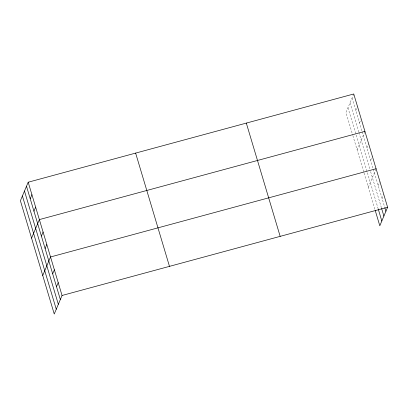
<?xml version="1.0" encoding="UTF-8"?>
<svg xmlns="http://www.w3.org/2000/svg" width="408" height="408" viewBox="0 0 408 408"><rect width="100%" height="100%" fill="white"/><g stroke="black" fill="none" stroke-linecap="round" stroke-linejoin="round"><path stroke-width="0.31" stroke-dasharray="2.04 1.53" d="M353.751 93.978L345.953 112.521L352.69 135.063M355.776 110.476L357.474 106.437M359.499 122.936L360.952 119.473M357.127 149.899L364.92 131.356M366.945 147.854L368.643 143.815M370.668 160.313L372.366 156.274M368.296 187.277L375.85 169.31M378.226 185.609L379.93 181.57M382.067 198.446L383.765 194.407M352.053 98.017L361.983 131.243M362.156 131.835L373.152 168.621M373.33 169.213L384.683 207.198M350.038 102.801L358.729 131.876M358.902 132.467L369.898 169.254M370.607 171.625L381.449 207.901M347.968 107.732L378.328 209.329M352.869 135.66L363.865 172.441M364.038 173.038L374.921 209.447"/><path stroke-width="0.61" d="M28.193 182.213L20.4 200.756L54.249 314.022L62.047 295.479L28.193 182.213L353.751 93.978L387.6 207.244L379.807 225.787L375.273 210.615M30.218 198.716L31.921 194.672M33.946 211.176L35.644 207.131M31.569 238.134L39.367 219.591L364.92 131.356M41.392 236.094L43.09 232.05M45.115 248.549L46.813 244.509M42.743 275.512L50.536 256.969L376.089 168.734M52.673 273.845L54.371 269.805M56.513 286.686L58.211 282.642M62.047 295.479L387.6 207.244M384.856 207.784L385.902 211.283M381.623 208.483L383.887 216.067M378.328 209.329L381.817 220.998M246.315 123.094L280.168 236.359M135.629 153.097L169.478 266.363M26.495 186.257L60.348 299.523M24.485 191.041L58.334 304.307M22.409 195.973L56.263 309.239"/></g></svg>
